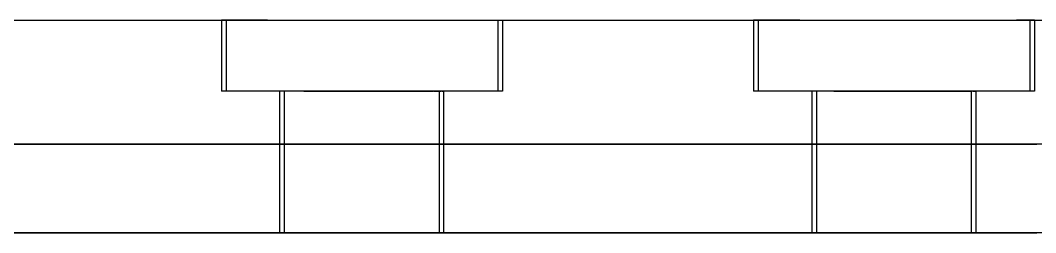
# Model space of a CAD drawing. Header units: millimetres. Extents: x -70 to 246, y -216 to 66.
# Drawn here: x -17.16 to 11.51, y -180 to -174 of the extents above; entities that cross this region are included whole.
import ezdxf

# ---------------------------------------------------------------- set-up
doc = ezdxf.new("R2010")
doc.units = ezdxf.units.MM
doc.layers.add('FRONT_XZ', color=7, linetype='Continuous')

msp = doc.modelspace()

# ---------------------------------------------------------------- linework, layer by layer
at = {"layer": 'FRONT_XZ'}
for p, q in [((-66, -174), (66, -174)), ((-19.394, -174), (-16.871, -174)), ((-17.991, -174), (-16.877, -174)), ((-16.877, -174), (-15.737, -174)), ((-16.871, -174), (-14.321, -174)), ((-15.737, -174), (-14.571, -174)), ((-14.571, -174), (-13.382, -174)), ((-14.321, -174), (-11.748, -174)), ((-13.382, -174), (-12.173, -174)), ((-12.173, -174), (-10.943, -174)), ((-11.748, -174), (-9.157, -174)), ((-11.473, -174), (-11.476, -174)), ((-11.476, -174), (-11.476, -176)), ((-11.464, -174), (-11.473, -174)), ((-11.448, -174), (-11.464, -174)), ((-11.427, -174), (-11.448, -174)), ((-11.399, -174), (-11.427, -174)), ((-11.366, -174), (-11.399, -174)), ((-11.326, -174), (-11.366, -174)), ((-11.343, -174), (-11.346, -174)), ((-11.346, -174), (-11.346, -176)), ((-11.334, -174), (-11.343, -174)), ((-11.318, -174), (-11.334, -174)), ((-11.28, -174), (-11.326, -174)), ((-11.297, -174), (-11.318, -174)), ((-11.269, -174), (-11.297, -174)), ((-11.229, -174), (-11.28, -174)), ((-11.235, -174), (-11.269, -174)), ((-11.196, -174), (-11.235, -174)), ((-11.172, -174), (-11.229, -174)), ((-11.15, -174), (-11.196, -174)), ((-11.109, -174), (-11.172, -174)), ((-11.099, -174), (-11.15, -174)), ((-11.04, -174), (-11.109, -174)), ((-11.042, -174), (-11.099, -174)), ((-10.979, -174), (-11.042, -174)), ((-10.966, -174), (-11.04, -174)), ((-10.91, -174), (-10.979, -174)), ((-10.887, -174), (-10.966, -174)), ((-10.943, -174), (-9.697, -174)), ((-10.836, -174), (-10.91, -174)), ((-10.803, -174), (-10.887, -174)), ((-10.757, -174), (-10.836, -174)), ((-10.713, -174), (-10.803, -174)), ((-10.672, -174), (-10.757, -174)), ((-10.618, -174), (-10.713, -174)), ((-10.583, -174), (-10.672, -174)), ((-10.519, -174), (-10.618, -174)), ((-10.488, -174), (-10.583, -174)), ((-10.415, -174), (-10.519, -174)), ((-10.389, -174), (-10.488, -174)), ((-10.415, -174), (-10.306, -174)), ((-10.285, -174), (-10.389, -174)), ((-10.306, -174), (-10.193, -174)), ((-10.176, -174), (-10.285, -174)), ((-10.193, -174), (-10.076, -174)), ((-10.176, -174), (-10.063, -174)), ((-10.076, -174), (-9.955, -174)), ((-10.063, -174), (-9.946, -174)), ((-9.955, -174), (-9.831, -174)), ((-9.946, -174), (-9.825, -174)), ((-9.831, -174), (-9.702, -174)), ((-9.825, -174), (-9.7, -174)), ((-9.702, -174), (-9.571, -174)), ((-9.7, -174), (-9.572, -174)), ((-9.697, -174), (-8.435, -174)), ((-9.572, -174), (-9.44, -174)), ((-9.571, -174), (-9.436, -174)), ((-9.44, -174), (-9.306, -174)), ((-9.436, -174), (-9.298, -174)), ((-9.306, -174), (-9.168, -174)), ((-9.298, -174), (-9.158, -174)), ((-9.168, -174), (-9.027, -174)), ((-9.158, -174), (-9.015, -174)), ((-9.157, -174), (-6.551, -174)), ((-9.027, -174), (-8.884, -174)), ((-9.015, -174), (-8.869, -174)), ((-8.884, -174), (-8.739, -174)), ((-8.869, -174), (-8.722, -174)), ((-8.739, -174), (-8.592, -174)), ((-8.722, -174), (-8.573, -174)), ((-8.592, -174), (-8.443, -174)), ((-8.573, -174), (-8.422, -174)), ((-8.443, -174), (-8.292, -174)), ((-8.435, -174), (-7.16, -174)), ((-8.422, -174), (-8.27, -174)), ((-8.292, -174), (-8.14, -174)), ((-8.27, -174), (-8.117, -174)), ((-8.14, -174), (-7.987, -174)), ((-8.117, -174), (-7.963, -174)), ((-7.987, -174), (-7.833, -174)), ((-7.963, -174), (-7.809, -174)), ((-7.833, -174), (-7.678, -174)), ((-7.809, -174), (-7.654, -174)), ((-7.678, -174), (-7.523, -174)), ((-7.654, -174), (-7.498, -174)), ((-7.523, -174), (-7.368, -174)), ((-7.498, -174), (-7.344, -174)), ((-7.368, -174), (-7.213, -174)), ((-7.344, -174), (-7.189, -174)), ((-7.213, -174), (-7.059, -174)), ((-7.189, -174), (-7.035, -174)), ((-7.16, -174), (-5.874, -174)), ((-7.059, -174), (-6.905, -174)), ((-7.035, -174), (-6.882, -174)), ((-6.905, -174), (-6.752, -174)), ((-6.882, -174), (-6.73, -174)), ((-6.752, -174), (-6.6, -174)), ((-6.73, -174), (-6.579, -174)), ((-6.6, -174), (-6.449, -174)), ((-6.579, -174), (-6.43, -174)), ((-6.551, -174), (-3.935, -174)), ((-6.449, -174), (-6.3, -174)), ((-6.43, -174), (-6.283, -174)), ((-6.3, -174), (-6.153, -174)), ((-6.283, -174), (-6.137, -174)), ((-6.153, -174), (-6.007, -174)), ((-6.137, -174), (-5.994, -174)), ((-6.007, -174), (-5.864, -174)), ((-5.994, -174), (-5.854, -174)), ((-5.874, -174), (-4.578, -174)), ((-5.864, -174), (-5.724, -174)), ((-5.854, -174), (-5.716, -174)), ((-5.724, -174), (-5.586, -174)), ((-5.716, -174), (-5.581, -174)), ((-5.586, -174), (-5.451, -174)), ((-5.581, -174), (-5.45, -174)), ((-5.451, -174), (-5.32, -174)), ((-5.45, -174), (-5.321, -174)), ((-5.321, -174), (-5.197, -174)), ((-5.32, -174), (-5.191, -174)), ((-5.197, -174), (-5.076, -174)), ((-5.191, -174), (-5.067, -174)), ((-5.076, -174), (-4.959, -174)), ((-5.067, -174), (-4.946, -174)), ((-4.959, -174), (-4.846, -174)), ((-4.946, -174), (-4.829, -174)), ((-4.846, -174), (-4.737, -174)), ((-4.829, -174), (-4.716, -174)), ((-4.737, -174), (-4.633, -174)), ((-4.716, -174), (-4.607, -174)), ((-4.633, -174), (-4.534, -174)), ((-4.607, -174), (-4.503, -174)), ((-4.578, -174), (-3.275, -174)), ((-4.534, -174), (-4.439, -174)), ((-4.503, -174), (-4.404, -174)), ((-4.439, -174), (-4.35, -174)), ((-4.404, -174), (-4.309, -174)), ((-4.35, -174), (-4.265, -174)), ((-4.309, -174), (-4.219, -174)), ((-4.265, -174), (-4.186, -174)), ((-4.219, -174), (-4.135, -174)), ((-4.186, -174), (-4.112, -174)), ((-4.135, -174), (-4.056, -174)), ((-4.112, -174), (-4.043, -174)), ((-4.056, -174), (-3.982, -174)), ((-4.043, -174), (-3.98, -174)), ((-3.982, -174), (-3.913, -174)), ((-3.98, -174), (-3.923, -174)), ((-3.935, -174), (-1.312, -174)), ((-3.923, -174), (-3.872, -174)), ((-3.913, -174), (-3.85, -174)), ((-3.872, -174), (-3.826, -174)), ((-3.85, -174), (-3.793, -174)), ((-3.826, -174), (-3.787, -174)), ((-3.793, -174), (-3.742, -174)), ((-3.787, -174), (-3.753, -174)), ((-3.753, -174), (-3.725, -174)), ((-3.742, -174), (-3.696, -174)), ((-3.725, -174), (-3.704, -174)), ((-3.704, -174), (-3.688, -174)), ((-3.696, -174), (-3.656, -174)), ((-3.688, -174), (-3.679, -174)), ((-3.679, -174), (-3.676, -174)), ((-3.676, -174), (-3.676, -176)), ((-3.656, -174), (-3.623, -174)), ((-3.623, -174), (-3.595, -174)), ((-3.595, -174), (-3.574, -174)), ((-3.574, -174), (-3.558, -174)), ((-3.558, -174), (-3.549, -174)), ((-3.549, -174), (-3.546, -174)), ((-3.546, -174), (-3.546, -176)), ((-3.275, -174), (-1.967, -174)), ((-1.967, -174), (-0.656, -174)), ((-1.312, -174), (1.312, -174)), ((-0.656, -174), (0.656, -174)), ((0.656, -174), (1.967, -174)), ((1.312, -174), (3.935, -174)), ((1.967, -174), (3.275, -174)), ((3.275, -174), (4.578, -174)), ((3.549, -174), (3.546, -174)), ((3.546, -174), (3.546, -176)), ((3.558, -174), (3.549, -174)), ((3.574, -174), (3.558, -174)), ((3.595, -174), (3.574, -174)), ((3.623, -174), (3.595, -174)), ((3.656, -174), (3.623, -174)), ((3.696, -174), (3.656, -174)), ((3.679, -174), (3.676, -174)), ((3.676, -174), (3.676, -176)), ((3.688, -174), (3.679, -174)), ((3.704, -174), (3.688, -174)), ((3.742, -174), (3.696, -174)), ((3.725, -174), (3.704, -174)), ((3.753, -174), (3.725, -174)), ((3.793, -174), (3.742, -174)), ((3.787, -174), (3.753, -174)), ((3.826, -174), (3.787, -174)), ((3.85, -174), (3.793, -174)), ((3.872, -174), (3.826, -174)), ((3.913, -174), (3.85, -174)), ((3.923, -174), (3.872, -174)), ((3.982, -174), (3.913, -174)), ((3.98, -174), (3.923, -174)), ((3.935, -174), (6.551, -174)), ((4.043, -174), (3.98, -174)), ((4.056, -174), (3.982, -174)), ((4.112, -174), (4.043, -174)), ((4.135, -174), (4.056, -174)), ((4.186, -174), (4.112, -174)), ((4.219, -174), (4.135, -174)), ((4.265, -174), (4.186, -174)), ((4.309, -174), (4.219, -174)), ((4.35, -174), (4.265, -174)), ((4.404, -174), (4.309, -174)), ((4.439, -174), (4.35, -174)), ((4.503, -174), (4.404, -174)), ((4.534, -174), (4.439, -174)), ((4.607, -174), (4.503, -174)), ((4.633, -174), (4.534, -174)), ((4.578, -174), (5.874, -174)), ((4.607, -174), (4.716, -174)), ((4.737, -174), (4.633, -174)), ((4.716, -174), (4.829, -174)), ((4.846, -174), (4.737, -174)), ((4.829, -174), (4.946, -174)), ((4.846, -174), (4.959, -174)), ((4.946, -174), (5.067, -174)), ((4.959, -174), (5.076, -174)), ((5.067, -174), (5.191, -174)), ((5.076, -174), (5.197, -174)), ((5.191, -174), (5.32, -174)), ((5.197, -174), (5.321, -174)), ((5.32, -174), (5.451, -174)), ((5.321, -174), (5.45, -174)), ((5.45, -174), (5.581, -174)), ((5.451, -174), (5.586, -174)), ((5.581, -174), (5.716, -174)), ((5.586, -174), (5.724, -174)), ((5.716, -174), (5.854, -174)), ((5.724, -174), (5.864, -174)), ((5.854, -174), (5.994, -174)), ((5.864, -174), (6.007, -174)), ((5.874, -174), (7.16, -174)), ((5.994, -174), (6.137, -174)), ((6.007, -174), (6.153, -174)), ((6.137, -174), (6.283, -174)), ((6.153, -174), (6.3, -174)), ((6.283, -174), (6.43, -174)), ((6.3, -174), (6.449, -174)), ((6.43, -174), (6.579, -174)), ((6.449, -174), (6.6, -174)), ((6.551, -174), (9.157, -174)), ((6.579, -174), (6.73, -174)), ((6.6, -174), (6.752, -174)), ((6.73, -174), (6.882, -174)), ((6.752, -174), (6.905, -174)), ((6.882, -174), (7.035, -174)), ((6.905, -174), (7.059, -174)), ((7.035, -174), (7.189, -174)), ((7.059, -174), (7.213, -174)), ((7.16, -174), (8.435, -174)), ((7.189, -174), (7.344, -174)), ((7.213, -174), (7.368, -174)), ((7.344, -174), (7.498, -174)), ((7.368, -174), (7.523, -174)), ((7.498, -174), (7.654, -174)), ((7.523, -174), (7.678, -174)), ((7.654, -174), (7.809, -174)), ((7.678, -174), (7.833, -174)), ((7.809, -174), (7.963, -174)), ((7.833, -174), (7.987, -174)), ((7.963, -174), (8.117, -174)), ((7.987, -174), (8.14, -174)), ((8.117, -174), (8.27, -174)), ((8.14, -174), (8.292, -174)), ((8.27, -174), (8.422, -174)), ((8.292, -174), (8.443, -174)), ((8.422, -174), (8.573, -174)), ((8.435, -174), (9.697, -174)), ((8.443, -174), (8.592, -174)), ((8.573, -174), (8.722, -174)), ((8.592, -174), (8.739, -174)), ((8.722, -174), (8.869, -174)), ((8.739, -174), (8.884, -174)), ((8.869, -174), (9.015, -174)), ((8.884, -174), (9.027, -174)), ((9.015, -174), (9.158, -174)), ((9.027, -174), (9.168, -174)), ((9.157, -174), (11.748, -174)), ((9.158, -174), (9.298, -174)), ((9.168, -174), (9.306, -174)), ((9.298, -174), (9.436, -174)), ((9.306, -174), (9.44, -174)), ((9.436, -174), (9.571, -174)), ((9.44, -174), (9.572, -174)), ((9.571, -174), (9.702, -174)), ((9.572, -174), (9.7, -174)), ((9.697, -174), (10.943, -174)), ((9.7, -174), (9.825, -174)), ((9.702, -174), (9.831, -174)), ((9.825, -174), (9.946, -174)), ((9.831, -174), (9.955, -174)), ((9.946, -174), (10.063, -174)), ((9.955, -174), (10.076, -174)), ((10.063, -174), (10.176, -174)), ((10.076, -174), (10.193, -174)), ((10.176, -174), (10.285, -174)), ((10.193, -174), (10.306, -174)), ((10.285, -174), (10.389, -174)), ((10.306, -174), (10.415, -174)), ((10.389, -174), (10.488, -174)), ((10.415, -174), (10.519, -174)), ((10.488, -174), (10.583, -174)), ((10.519, -174), (10.618, -174)), ((10.583, -174), (10.672, -174)), ((10.618, -174), (10.713, -174)), ((10.672, -174), (10.757, -174)), ((10.713, -174), (10.803, -174)), ((10.757, -174), (10.836, -174)), ((10.803, -174), (10.887, -174)), ((10.836, -174), (10.91, -174)), ((10.887, -174), (10.966, -174)), ((10.91, -174), (10.979, -174)), ((10.943, -174), (12.173, -174)), ((11.04, -174), (10.966, -174)), ((10.979, -174), (11.042, -174)), ((11.109, -174), (11.04, -174)), ((11.042, -174), (11.099, -174)), ((11.099, -174), (11.15, -174)), ((11.172, -174), (11.109, -174)), ((11.15, -174), (11.196, -174)), ((11.229, -174), (11.172, -174)), ((11.196, -174), (11.235, -174)), ((11.28, -174), (11.229, -174)), ((11.235, -174), (11.269, -174)), ((11.269, -174), (11.297, -174)), ((11.326, -174), (11.28, -174)), ((11.297, -174), (11.318, -174)), ((11.318, -174), (11.334, -174)), ((11.366, -174), (11.326, -174)), ((11.334, -174), (11.343, -174)), ((11.343, -174), (11.346, -174)), ((11.346, -174), (11.346, -176)), ((11.399, -174), (11.366, -174)), ((11.427, -174), (11.399, -174)), ((11.448, -174), (11.427, -174)), ((11.464, -174), (11.448, -174)), ((11.473, -174), (11.464, -174)), ((11.476, -174), (11.473, -174)), ((11.476, -174), (11.476, -176)), ((-11.473, -176), (-11.476, -176)), ((-11.464, -176), (-11.473, -176)), ((-11.448, -176), (-11.464, -176)), ((-11.427, -176), (-11.448, -176)), ((-11.399, -176), (-11.427, -176)), ((-11.366, -176), (-11.399, -176)), ((-11.326, -176), (-11.366, -176)), ((-11.343, -176), (-11.346, -176)), ((-11.334, -176), (-11.343, -176)), ((-11.318, -176), (-11.334, -176)), ((-11.28, -176), (-11.326, -176)), ((-11.297, -176), (-11.318, -176)), ((-11.269, -176), (-11.297, -176)), ((-11.229, -176), (-11.28, -176)), ((-11.235, -176), (-11.269, -176)), ((-11.196, -176), (-11.235, -176)), ((-11.172, -176), (-11.229, -176)), ((-11.15, -176), (-11.196, -176)), ((-11.109, -176), (-11.172, -176)), ((-11.099, -176), (-11.15, -176)), ((-11.04, -176), (-11.109, -176)), ((-11.042, -176), (-11.099, -176)), ((-10.979, -176), (-11.042, -176)), ((-10.966, -176), (-11.04, -176)), ((-10.91, -176), (-10.979, -176)), ((-10.887, -176), (-10.966, -176)), ((-10.836, -176), (-10.91, -176)), ((-10.803, -176), (-10.887, -176)), ((-10.757, -176), (-10.836, -176)), ((-10.713, -176), (-10.803, -176)), ((-10.672, -176), (-10.757, -176)), ((-10.618, -176), (-10.713, -176)), ((-10.583, -176), (-10.672, -176)), ((-10.519, -176), (-10.618, -176)), ((-10.488, -176), (-10.583, -176)), ((-10.415, -176), (-10.519, -176)), ((-10.389, -176), (-10.488, -176)), ((-10.306, -176), (-10.415, -176)), ((-10.285, -176), (-10.389, -176)), ((-10.193, -176), (-10.306, -176)), ((-10.176, -176), (-10.285, -176)), ((-10.076, -176), (-10.193, -176)), ((-10.063, -176), (-10.176, -176)), ((-9.955, -176), (-10.076, -176)), ((-9.946, -176), (-10.063, -176)), ((-9.831, -176), (-9.955, -176)), ((-9.825, -176), (-9.946, -176)), ((-9.702, -176), (-9.831, -176)), ((-9.826, -180), (-9.826, -176)), ((-9.824, -176), (-9.826, -176)), ((-9.7, -176), (-9.825, -176)), ((-9.819, -176), (-9.824, -176)), ((-9.81, -176), (-9.819, -176)), ((-9.798, -176), (-9.81, -176)), ((-9.782, -176), (-9.798, -176)), ((-9.762, -176), (-9.782, -176)), ((-9.739, -176), (-9.762, -176)), ((-9.713, -176), (-9.739, -176)), ((-9.683, -176), (-9.713, -176)), ((-9.571, -176), (-9.702, -176)), ((-9.572, -176), (-9.7, -176)), ((-9.696, -180), (-9.696, -176)), ((-9.694, -176), (-9.696, -176)), ((-9.689, -176), (-9.694, -176)), ((-9.68, -176), (-9.689, -176)), ((-9.65, -176), (-9.683, -176)), ((-9.667, -176), (-9.68, -176)), ((-9.652, -176), (-9.667, -176)), ((-9.632, -176), (-9.652, -176)), ((-9.614, -176), (-9.65, -176)), ((-9.609, -176), (-9.632, -176)), ((-9.575, -176), (-9.614, -176)), ((-9.583, -176), (-9.609, -176)), ((-9.553, -176), (-9.583, -176)), ((-9.532, -176), (-9.575, -176)), ((-9.44, -176), (-9.572, -176)), ((-9.436, -176), (-9.571, -176)), ((-9.52, -176), (-9.553, -176)), ((-9.486, -176), (-9.532, -176)), ((-9.484, -176), (-9.52, -176)), ((-9.437, -176), (-9.486, -176)), ((-9.445, -176), (-9.484, -176)), ((-9.402, -176), (-9.445, -176)), ((-9.306, -176), (-9.44, -176)), ((-9.386, -176), (-9.437, -176)), ((-9.298, -176), (-9.436, -176)), ((-9.356, -176), (-9.402, -176)), ((-9.331, -176), (-9.386, -176)), ((-9.307, -176), (-9.356, -176)), ((-9.274, -176), (-9.331, -176)), ((-9.256, -176), (-9.307, -176)), ((-9.168, -176), (-9.306, -176)), ((-9.158, -176), (-9.298, -176)), ((-9.214, -176), (-9.274, -176)), ((-9.201, -176), (-9.256, -176)), ((-9.151, -176), (-9.214, -176)), ((-9.144, -176), (-9.201, -176)), ((-9.027, -176), (-9.168, -176)), ((-9.015, -176), (-9.158, -176)), ((-9.151, -176), (-9.086, -176)), ((-9.084, -176), (-9.144, -176)), ((-9.086, -176), (-9.018, -176)), ((-9.084, -176), (-9.021, -176)), ((-8.884, -176), (-9.027, -176)), ((-9.021, -176), (-8.956, -176)), ((-9.018, -176), (-8.949, -176)), ((-8.869, -176), (-9.015, -176)), ((-8.956, -176), (-8.888, -176)), ((-8.949, -176), (-8.877, -176)), ((-8.888, -176), (-8.819, -176)), ((-8.739, -176), (-8.884, -176)), ((-8.877, -176), (-8.803, -176)), ((-8.722, -176), (-8.869, -176)), ((-8.819, -176), (-8.747, -176)), ((-8.803, -176), (-8.727, -176)), ((-8.747, -176), (-8.673, -176)), ((-8.592, -176), (-8.739, -176)), ((-8.727, -176), (-8.649, -176)), ((-8.573, -176), (-8.722, -176)), ((-8.673, -176), (-8.597, -176)), ((-8.649, -176), (-8.57, -176)), ((-8.597, -176), (-8.519, -176)), ((-8.443, -176), (-8.592, -176)), ((-8.422, -176), (-8.573, -176)), ((-8.57, -176), (-8.488, -176)), ((-8.519, -176), (-8.439, -176)), ((-8.488, -176), (-8.406, -176)), ((-8.292, -176), (-8.443, -176)), ((-8.439, -176), (-8.358, -176)), ((-8.27, -176), (-8.422, -176)), ((-8.406, -176), (-8.322, -176)), ((-8.358, -176), (-8.276, -176)), ((-8.322, -176), (-8.237, -176)), ((-8.14, -176), (-8.292, -176)), ((-8.276, -176), (-8.192, -176)), ((-8.117, -176), (-8.27, -176)), ((-8.237, -176), (-8.151, -176)), ((-8.192, -176), (-8.107, -176)), ((-8.151, -176), (-8.064, -176)), ((-7.987, -176), (-8.14, -176)), ((-7.963, -176), (-8.117, -176)), ((-8.107, -176), (-8.021, -176)), ((-8.064, -176), (-7.977, -176)), ((-8.021, -176), (-7.934, -176)), ((-7.833, -176), (-7.987, -176)), ((-7.977, -176), (-7.888, -176)), ((-7.809, -176), (-7.963, -176)), ((-7.934, -176), (-7.846, -176)), ((-7.888, -176), (-7.799, -176)), ((-7.846, -176), (-7.758, -176)), ((-7.678, -176), (-7.833, -176)), ((-7.654, -176), (-7.809, -176)), ((-7.799, -176), (-7.71, -176)), ((-7.758, -176), (-7.669, -176)), ((-7.71, -176), (-7.621, -176)), ((-7.523, -176), (-7.678, -176)), ((-7.669, -176), (-7.58, -176)), ((-7.498, -176), (-7.654, -176)), ((-7.621, -176), (-7.531, -176)), ((-7.58, -176), (-7.491, -176)), ((-7.531, -176), (-7.442, -176)), ((-7.368, -176), (-7.523, -176)), ((-7.344, -176), (-7.498, -176)), ((-7.491, -176), (-7.401, -176)), ((-7.442, -176), (-7.353, -176)), ((-7.401, -176), (-7.312, -176)), ((-7.213, -176), (-7.368, -176)), ((-7.353, -176), (-7.264, -176)), ((-7.189, -176), (-7.344, -176)), ((-7.312, -176), (-7.223, -176)), ((-7.264, -176), (-7.176, -176)), ((-7.223, -176), (-7.134, -176)), ((-7.059, -176), (-7.213, -176)), ((-7.035, -176), (-7.189, -176)), ((-7.176, -176), (-7.088, -176)), ((-7.134, -176), (-7.045, -176)), ((-7.088, -176), (-7.001, -176)), ((-6.905, -176), (-7.059, -176)), ((-7.045, -176), (-6.958, -176)), ((-6.882, -176), (-7.035, -176)), ((-7.001, -176), (-6.915, -176)), ((-6.958, -176), (-6.871, -176)), ((-6.915, -176), (-6.83, -176)), ((-6.752, -176), (-6.905, -176)), ((-6.73, -176), (-6.882, -176)), ((-6.871, -176), (-6.785, -176)), ((-6.83, -176), (-6.746, -176)), ((-6.785, -176), (-6.7, -176)), ((-6.6, -176), (-6.752, -176)), ((-6.746, -176), (-6.664, -176)), ((-6.579, -176), (-6.73, -176)), ((-6.7, -176), (-6.616, -176)), ((-6.664, -176), (-6.583, -176)), ((-6.616, -176), (-6.533, -176)), ((-6.449, -176), (-6.6, -176)), ((-6.583, -176), (-6.503, -176)), ((-6.43, -176), (-6.579, -176)), ((-6.533, -176), (-6.452, -176)), ((-6.503, -176), (-6.425, -176)), ((-6.452, -176), (-6.373, -176)), ((-6.3, -176), (-6.449, -176)), ((-6.283, -176), (-6.43, -176)), ((-6.425, -176), (-6.349, -176)), ((-6.373, -176), (-6.295, -176)), ((-6.349, -176), (-6.275, -176)), ((-6.153, -176), (-6.3, -176)), ((-6.295, -176), (-6.219, -176)), ((-6.137, -176), (-6.283, -176)), ((-6.275, -176), (-6.203, -176)), ((-6.219, -176), (-6.145, -176)), ((-6.203, -176), (-6.134, -176)), ((-6.007, -176), (-6.153, -176)), ((-6.145, -176), (-6.073, -176)), ((-5.994, -176), (-6.137, -176)), ((-6.134, -176), (-6.066, -176)), ((-6.073, -176), (-6.003, -176)), ((-6.066, -176), (-6.001, -176)), ((-5.864, -176), (-6.007, -176)), ((-6.003, -176), (-5.936, -176)), ((-6.001, -176), (-5.938, -176)), ((-5.854, -176), (-5.994, -176)), ((-5.938, -176), (-5.878, -176)), ((-5.936, -176), (-5.871, -176)), ((-5.878, -176), (-5.821, -176)), ((-5.871, -176), (-5.808, -176)), ((-5.724, -176), (-5.864, -176)), ((-5.716, -176), (-5.854, -176)), ((-5.766, -176), (-5.821, -176)), ((-5.808, -176), (-5.748, -176)), ((-5.766, -176), (-5.715, -176)), ((-5.691, -176), (-5.748, -176)), ((-5.586, -176), (-5.724, -176)), ((-5.581, -176), (-5.716, -176)), ((-5.715, -176), (-5.666, -176)), ((-5.691, -176), (-5.636, -176)), ((-5.666, -176), (-5.62, -176)), ((-5.636, -176), (-5.584, -176)), ((-5.577, -176), (-5.62, -176)), ((-5.451, -176), (-5.586, -176)), ((-5.584, -176), (-5.536, -176)), ((-5.45, -176), (-5.581, -176)), ((-5.577, -176), (-5.538, -176)), ((-5.538, -176), (-5.502, -176)), ((-5.536, -176), (-5.49, -176)), ((-5.469, -176), (-5.502, -176)), ((-5.447, -176), (-5.49, -176)), ((-5.469, -176), (-5.439, -176)), ((-5.32, -176), (-5.451, -176)), ((-5.321, -176), (-5.45, -176)), ((-5.447, -176), (-5.408, -176)), ((-5.439, -176), (-5.413, -176)), ((-5.39, -176), (-5.413, -176)), ((-5.408, -176), (-5.371, -176)), ((-5.39, -176), (-5.37, -176)), ((-5.338, -176), (-5.371, -176)), ((-5.37, -176), (-5.354, -176)), ((-5.354, -176), (-5.342, -176)), ((-5.342, -176), (-5.333, -176)), ((-5.338, -176), (-5.309, -176)), ((-5.328, -176), (-5.333, -176)), ((-5.328, -176), (-5.326, -176)), ((-5.326, -180), (-5.326, -176)), ((-5.197, -176), (-5.321, -176)), ((-5.191, -176), (-5.32, -176)), ((-5.309, -176), (-5.283, -176)), ((-5.26, -176), (-5.283, -176)), ((-5.26, -176), (-5.24, -176)), ((-5.224, -176), (-5.24, -176)), ((-5.224, -176), (-5.212, -176)), ((-5.212, -176), (-5.203, -176)), ((-5.198, -176), (-5.203, -176)), ((-5.198, -176), (-5.196, -176)), ((-5.076, -176), (-5.197, -176)), ((-5.196, -180), (-5.196, -176)), ((-5.067, -176), (-5.191, -176)), ((-4.959, -176), (-5.076, -176)), ((-4.946, -176), (-5.067, -176)), ((-4.846, -176), (-4.959, -176)), ((-4.829, -176), (-4.946, -176)), ((-4.737, -176), (-4.846, -176)), ((-4.716, -176), (-4.829, -176)), ((-4.633, -176), (-4.737, -176)), ((-4.607, -176), (-4.716, -176)), ((-4.534, -176), (-4.633, -176)), ((-4.503, -176), (-4.607, -176)), ((-4.439, -176), (-4.534, -176)), ((-4.404, -176), (-4.503, -176)), ((-4.35, -176), (-4.439, -176)), ((-4.309, -176), (-4.404, -176)), ((-4.265, -176), (-4.35, -176)), ((-4.219, -176), (-4.309, -176)), ((-4.186, -176), (-4.265, -176)), ((-4.135, -176), (-4.219, -176)), ((-4.112, -176), (-4.186, -176)), ((-4.056, -176), (-4.135, -176)), ((-4.043, -176), (-4.112, -176)), ((-3.982, -176), (-4.056, -176)), ((-3.98, -176), (-4.043, -176)), ((-3.913, -176), (-3.982, -176)), ((-3.923, -176), (-3.98, -176)), ((-3.872, -176), (-3.923, -176)), ((-3.85, -176), (-3.913, -176)), ((-3.826, -176), (-3.872, -176)), ((-3.793, -176), (-3.85, -176)), ((-3.787, -176), (-3.826, -176)), ((-3.742, -176), (-3.793, -176)), ((-3.753, -176), (-3.787, -176)), ((-3.725, -176), (-3.753, -176)), ((-3.696, -176), (-3.742, -176)), ((-3.704, -176), (-3.725, -176)), ((-3.688, -176), (-3.704, -176)), ((-3.656, -176), (-3.696, -176)), ((-3.679, -176), (-3.688, -176)), ((-3.676, -176), (-3.679, -176)), ((-3.623, -176), (-3.656, -176)), ((-3.595, -176), (-3.623, -176)), ((-3.574, -176), (-3.595, -176)), ((-3.558, -176), (-3.574, -176)), ((-3.549, -176), (-3.558, -176)), ((-3.546, -176), (-3.549, -176)), ((3.549, -176), (3.546, -176)), ((3.558, -176), (3.549, -176)), ((3.574, -176), (3.558, -176)), ((3.595, -176), (3.574, -176)), ((3.623, -176), (3.595, -176)), ((3.656, -176), (3.623, -176)), ((3.696, -176), (3.656, -176)), ((3.679, -176), (3.676, -176)), ((3.688, -176), (3.679, -176)), ((3.704, -176), (3.688, -176)), ((3.742, -176), (3.696, -176)), ((3.725, -176), (3.704, -176)), ((3.753, -176), (3.725, -176)), ((3.793, -176), (3.742, -176)), ((3.787, -176), (3.753, -176)), ((3.826, -176), (3.787, -176)), ((3.85, -176), (3.793, -176)), ((3.872, -176), (3.826, -176)), ((3.913, -176), (3.85, -176)), ((3.923, -176), (3.872, -176)), ((3.982, -176), (3.913, -176)), ((3.98, -176), (3.923, -176)), ((4.043, -176), (3.98, -176)), ((4.056, -176), (3.982, -176)), ((4.112, -176), (4.043, -176)), ((4.135, -176), (4.056, -176)), ((4.186, -176), (4.112, -176)), ((4.219, -176), (4.135, -176)), ((4.265, -176), (4.186, -176)), ((4.309, -176), (4.219, -176)), ((4.35, -176), (4.265, -176)), ((4.404, -176), (4.309, -176)), ((4.439, -176), (4.35, -176)), ((4.503, -176), (4.404, -176)), ((4.534, -176), (4.439, -176)), ((4.607, -176), (4.503, -176)), ((4.633, -176), (4.534, -176)), ((4.716, -176), (4.607, -176)), ((4.737, -176), (4.633, -176)), ((4.829, -176), (4.716, -176)), ((4.846, -176), (4.737, -176)), ((4.946, -176), (4.829, -176)), ((4.959, -176), (4.846, -176)), ((5.067, -176), (4.946, -176)), ((5.076, -176), (4.959, -176)), ((5.191, -176), (5.067, -176)), ((5.197, -176), (5.076, -176)), ((5.32, -176), (5.191, -176)), ((5.196, -180), (5.196, -176)), ((5.198, -176), (5.196, -176)), ((5.321, -176), (5.197, -176)), ((5.203, -176), (5.198, -176)), ((5.212, -176), (5.203, -176)), ((5.224, -176), (5.212, -176)), ((5.24, -176), (5.224, -176)), ((5.26, -176), (5.24, -176)), ((5.283, -176), (5.26, -176)), ((5.309, -176), (5.283, -176)), ((5.338, -176), (5.309, -176)), ((5.451, -176), (5.32, -176)), ((5.45, -176), (5.321, -176)), ((5.326, -180), (5.326, -176)), ((5.328, -176), (5.326, -176)), ((5.333, -176), (5.328, -176)), ((5.342, -176), (5.333, -176)), ((5.371, -176), (5.338, -176)), ((5.354, -176), (5.342, -176)), ((5.37, -176), (5.354, -176)), ((5.39, -176), (5.37, -176)), ((5.408, -176), (5.371, -176)), ((5.413, -176), (5.39, -176)), ((5.447, -176), (5.408, -176)), ((5.439, -176), (5.413, -176)), ((5.469, -176), (5.439, -176)), ((5.49, -176), (5.447, -176)), ((5.581, -176), (5.45, -176)), ((5.586, -176), (5.451, -176)), ((5.502, -176), (5.469, -176)), ((5.536, -176), (5.49, -176)), ((5.538, -176), (5.502, -176)), ((5.584, -176), (5.536, -176)), ((5.577, -176), (5.538, -176)), ((5.62, -176), (5.577, -176)), ((5.716, -176), (5.581, -176)), ((5.636, -176), (5.584, -176)), ((5.724, -176), (5.586, -176)), ((5.666, -176), (5.62, -176)), ((5.691, -176), (5.636, -176)), ((5.715, -176), (5.666, -176)), ((5.748, -176), (5.691, -176)), ((5.766, -176), (5.715, -176)), ((5.854, -176), (5.716, -176)), ((5.864, -176), (5.724, -176)), ((5.808, -176), (5.748, -176)), ((5.821, -176), (5.766, -176)), ((5.808, -176), (5.871, -176)), ((5.878, -176), (5.821, -176)), ((5.994, -176), (5.854, -176)), ((6.007, -176), (5.864, -176)), ((5.871, -176), (5.936, -176)), ((5.938, -176), (5.878, -176)), ((5.936, -176), (6.003, -176)), ((6.001, -176), (5.938, -176)), ((6.137, -176), (5.994, -176)), ((6.001, -176), (6.066, -176)), ((6.003, -176), (6.073, -176)), ((6.153, -176), (6.007, -176)), ((6.066, -176), (6.134, -176)), ((6.073, -176), (6.145, -176)), ((6.134, -176), (6.203, -176)), ((6.283, -176), (6.137, -176)), ((6.145, -176), (6.219, -176)), ((6.3, -176), (6.153, -176)), ((6.203, -176), (6.275, -176)), ((6.219, -176), (6.295, -176)), ((6.275, -176), (6.349, -176)), ((6.43, -176), (6.283, -176)), ((6.295, -176), (6.373, -176)), ((6.449, -176), (6.3, -176)), ((6.349, -176), (6.425, -176)), ((6.373, -176), (6.452, -176)), ((6.425, -176), (6.503, -176)), ((6.579, -176), (6.43, -176)), ((6.6, -176), (6.449, -176)), ((6.452, -176), (6.533, -176)), ((6.503, -176), (6.583, -176)), ((6.533, -176), (6.616, -176)), ((6.73, -176), (6.579, -176)), ((6.583, -176), (6.664, -176)), ((6.752, -176), (6.6, -176)), ((6.616, -176), (6.7, -176)), ((6.664, -176), (6.746, -176)), ((6.7, -176), (6.785, -176)), ((6.882, -176), (6.73, -176)), ((6.746, -176), (6.83, -176)), ((6.905, -176), (6.752, -176)), ((6.785, -176), (6.871, -176)), ((6.83, -176), (6.915, -176)), ((6.871, -176), (6.958, -176)), ((7.035, -176), (6.882, -176)), ((7.059, -176), (6.905, -176)), ((6.915, -176), (7.001, -176)), ((6.958, -176), (7.045, -176)), ((7.001, -176), (7.088, -176)), ((7.189, -176), (7.035, -176)), ((7.045, -176), (7.134, -176)), ((7.213, -176), (7.059, -176)), ((7.088, -176), (7.176, -176)), ((7.134, -176), (7.223, -176)), ((7.176, -176), (7.264, -176)), ((7.344, -176), (7.189, -176)), ((7.368, -176), (7.213, -176)), ((7.223, -176), (7.312, -176)), ((7.264, -176), (7.353, -176)), ((7.312, -176), (7.401, -176)), ((7.498, -176), (7.344, -176)), ((7.353, -176), (7.442, -176)), ((7.523, -176), (7.368, -176)), ((7.401, -176), (7.491, -176)), ((7.442, -176), (7.531, -176)), ((7.491, -176), (7.58, -176)), ((7.654, -176), (7.498, -176)), ((7.678, -176), (7.523, -176)), ((7.531, -176), (7.621, -176)), ((7.58, -176), (7.669, -176)), ((7.621, -176), (7.71, -176)), ((7.809, -176), (7.654, -176)), ((7.669, -176), (7.758, -176)), ((7.833, -176), (7.678, -176)), ((7.71, -176), (7.799, -176)), ((7.758, -176), (7.846, -176)), ((7.799, -176), (7.888, -176)), ((7.963, -176), (7.809, -176)), ((7.987, -176), (7.833, -176)), ((7.846, -176), (7.934, -176)), ((7.888, -176), (7.977, -176)), ((7.934, -176), (8.021, -176)), ((8.117, -176), (7.963, -176)), ((7.977, -176), (8.064, -176)), ((8.14, -176), (7.987, -176)), ((8.021, -176), (8.107, -176)), ((8.064, -176), (8.151, -176)), ((8.107, -176), (8.192, -176)), ((8.27, -176), (8.117, -176)), ((8.292, -176), (8.14, -176)), ((8.151, -176), (8.237, -176)), ((8.192, -176), (8.276, -176)), ((8.237, -176), (8.322, -176)), ((8.422, -176), (8.27, -176)), ((8.276, -176), (8.358, -176)), ((8.443, -176), (8.292, -176)), ((8.322, -176), (8.406, -176)), ((8.358, -176), (8.439, -176)), ((8.406, -176), (8.488, -176)), ((8.573, -176), (8.422, -176)), ((8.439, -176), (8.519, -176)), ((8.592, -176), (8.443, -176)), ((8.488, -176), (8.57, -176)), ((8.519, -176), (8.597, -176)), ((8.57, -176), (8.649, -176)), ((8.722, -176), (8.573, -176)), ((8.739, -176), (8.592, -176)), ((8.597, -176), (8.673, -176)), ((8.649, -176), (8.727, -176)), ((8.673, -176), (8.747, -176)), ((8.869, -176), (8.722, -176)), ((8.727, -176), (8.803, -176)), ((8.884, -176), (8.739, -176)), ((8.747, -176), (8.819, -176)), ((8.803, -176), (8.877, -176)), ((8.819, -176), (8.888, -176)), ((9.015, -176), (8.869, -176)), ((8.877, -176), (8.949, -176)), ((9.027, -176), (8.884, -176)), ((8.888, -176), (8.956, -176)), ((8.949, -176), (9.018, -176)), ((8.956, -176), (9.021, -176)), ((9.158, -176), (9.015, -176)), ((9.018, -176), (9.086, -176)), ((9.021, -176), (9.084, -176)), ((9.168, -176), (9.027, -176)), ((9.084, -176), (9.144, -176)), ((9.086, -176), (9.151, -176)), ((9.144, -176), (9.201, -176)), ((9.151, -176), (9.214, -176)), ((9.298, -176), (9.158, -176)), ((9.306, -176), (9.168, -176)), ((9.201, -176), (9.256, -176)), ((9.214, -176), (9.274, -176)), ((9.256, -176), (9.307, -176)), ((9.331, -176), (9.274, -176)), ((9.436, -176), (9.298, -176)), ((9.44, -176), (9.306, -176)), ((9.307, -176), (9.356, -176)), ((9.331, -176), (9.386, -176)), ((9.356, -176), (9.402, -176)), ((9.386, -176), (9.437, -176)), ((9.445, -176), (9.402, -176)), ((9.571, -176), (9.436, -176)), ((9.437, -176), (9.486, -176)), ((9.572, -176), (9.44, -176)), ((9.445, -176), (9.484, -176)), ((9.484, -176), (9.52, -176)), ((9.486, -176), (9.532, -176)), ((9.553, -176), (9.52, -176)), ((9.532, -176), (9.575, -176)), ((9.553, -176), (9.583, -176)), ((9.702, -176), (9.571, -176)), ((9.7, -176), (9.572, -176)), ((9.575, -176), (9.614, -176)), ((9.583, -176), (9.609, -176)), ((9.609, -176), (9.632, -176)), ((9.614, -176), (9.65, -176)), ((9.632, -176), (9.652, -176)), ((9.65, -176), (9.683, -176)), ((9.652, -176), (9.667, -176)), ((9.667, -176), (9.68, -176)), ((9.68, -176), (9.689, -176)), ((9.683, -176), (9.713, -176)), ((9.689, -176), (9.694, -176)), ((9.694, -176), (9.696, -176)), ((9.696, -180), (9.696, -176)), ((9.825, -176), (9.7, -176)), ((9.831, -176), (9.702, -176)), ((9.739, -176), (9.713, -176)), ((9.739, -176), (9.762, -176)), ((9.762, -176), (9.782, -176)), ((9.782, -176), (9.798, -176)), ((9.798, -176), (9.81, -176)), ((9.81, -176), (9.819, -176)), ((9.819, -176), (9.824, -176)), ((9.824, -176), (9.826, -176)), ((9.946, -176), (9.825, -176)), ((9.826, -180), (9.826, -176)), ((9.955, -176), (9.831, -176)), ((10.063, -176), (9.946, -176)), ((10.076, -176), (9.955, -176)), ((10.176, -176), (10.063, -176)), ((10.193, -176), (10.076, -176)), ((10.285, -176), (10.176, -176)), ((10.306, -176), (10.193, -176)), ((10.389, -176), (10.285, -176)), ((10.415, -176), (10.306, -176)), ((10.488, -176), (10.389, -176)), ((10.519, -176), (10.415, -176)), ((10.583, -176), (10.488, -176)), ((10.618, -176), (10.519, -176)), ((10.672, -176), (10.583, -176)), ((10.713, -176), (10.618, -176)), ((10.757, -176), (10.672, -176)), ((10.803, -176), (10.713, -176)), ((10.836, -176), (10.757, -176)), ((10.887, -176), (10.803, -176)), ((10.91, -176), (10.836, -176)), ((10.966, -176), (10.887, -176)), ((10.979, -176), (10.91, -176)), ((11.04, -176), (10.966, -176)), ((11.042, -176), (10.979, -176)), ((11.109, -176), (11.04, -176)), ((11.099, -176), (11.042, -176)), ((11.15, -176), (11.099, -176)), ((11.172, -176), (11.109, -176)), ((11.196, -176), (11.15, -176)), ((11.229, -176), (11.172, -176)), ((11.235, -176), (11.196, -176)), ((11.28, -176), (11.229, -176)), ((11.269, -176), (11.235, -176)), ((11.297, -176), (11.269, -176)), ((11.326, -176), (11.28, -176)), ((11.318, -176), (11.297, -176)), ((11.334, -176), (11.318, -176)), ((11.366, -176), (11.326, -176)), ((11.343, -176), (11.334, -176)), ((11.346, -176), (11.343, -176)), ((11.399, -176), (11.366, -176)), ((11.427, -176), (11.399, -176)), ((11.448, -176), (11.427, -176)), ((11.464, -176), (11.448, -176)), ((11.473, -176), (11.464, -176)), ((11.476, -176), (11.473, -176)), ((-16.877, -177.5), (-17.991, -177.5)), ((-17.798, -177.5), (-16.595, -177.5)), ((-15.737, -177.5), (-16.877, -177.5)), ((-16.595, -177.5), (-15.366, -177.5)), ((-14.571, -177.5), (-15.737, -177.5)), ((-15.366, -177.5), (-14.112, -177.5)), ((-13.382, -177.5), (-14.571, -177.5)), ((-14.112, -177.5), (-12.836, -177.5)), ((-12.173, -177.5), (-13.382, -177.5)), ((-12.836, -177.5), (-11.54, -177.5)), ((-10.943, -177.5), (-12.173, -177.5)), ((-11.54, -177.5), (-10.226, -177.5)), ((-9.697, -177.5), (-10.943, -177.5)), ((-10.226, -177.5), (-8.895, -177.5)), ((-8.435, -177.5), (-9.697, -177.5)), ((-8.895, -177.5), (-7.551, -177.5)), ((-7.16, -177.5), (-8.435, -177.5)), ((-7.551, -177.5), (-6.194, -177.5)), ((-5.874, -177.5), (-7.16, -177.5)), ((-6.194, -177.5), (-4.828, -177.5)), ((-4.578, -177.5), (-5.874, -177.5)), ((-4.828, -177.5), (-3.454, -177.5)), ((-3.275, -177.5), (-4.578, -177.5)), ((-3.454, -177.5), (-2.075, -177.5)), ((-1.967, -177.5), (-3.275, -177.5)), ((-2.075, -177.5), (-0.692, -177.5)), ((-0.656, -177.5), (-1.967, -177.5)), ((-0.692, -177.5), (0.692, -177.5)), ((0.656, -177.5), (-0.656, -177.5)), ((1.967, -177.5), (0.656, -177.5)), ((0.692, -177.5), (2.075, -177.5)), ((3.275, -177.5), (1.967, -177.5)), ((2.075, -177.5), (3.454, -177.5)), ((4.578, -177.5), (3.275, -177.5)), ((3.454, -177.5), (4.828, -177.5)), ((5.874, -177.5), (4.578, -177.5)), ((4.828, -177.5), (6.194, -177.5)), ((7.16, -177.5), (5.874, -177.5)), ((6.194, -177.5), (7.551, -177.5)), ((8.435, -177.5), (7.16, -177.5)), ((7.551, -177.5), (8.895, -177.5)), ((9.697, -177.5), (8.435, -177.5)), ((8.895, -177.5), (10.226, -177.5)), ((10.943, -177.5), (9.697, -177.5)), ((10.226, -177.5), (11.54, -177.5)), ((12.173, -177.5), (10.943, -177.5)), ((66, -180), (-66, -180)), ((-16.871, -180), (-19.394, -180)), ((-17.798, -180), (-16.595, -180)), ((-14.321, -180), (-16.871, -180)), ((-16.595, -180), (-15.366, -180)), ((-15.366, -180), (-14.112, -180)), ((-11.748, -180), (-14.321, -180)), ((-14.112, -180), (-12.836, -180)), ((-12.836, -180), (-11.54, -180)), ((-9.157, -180), (-11.748, -180)), ((-11.54, -180), (-10.226, -180)), ((-10.226, -180), (-8.895, -180)), ((-9.824, -180), (-9.826, -180)), ((-9.819, -180), (-9.824, -180)), ((-9.81, -180), (-9.819, -180)), ((-9.798, -180), (-9.81, -180)), ((-9.782, -180), (-9.798, -180)), ((-9.762, -180), (-9.782, -180)), ((-9.739, -180), (-9.762, -180)), ((-9.713, -180), (-9.739, -180)), ((-9.683, -180), (-9.713, -180)), ((-9.694, -180), (-9.696, -180)), ((-9.689, -180), (-9.694, -180)), ((-9.68, -180), (-9.689, -180)), ((-9.65, -180), (-9.683, -180)), ((-9.667, -180), (-9.68, -180)), ((-9.652, -180), (-9.667, -180)), ((-9.632, -180), (-9.652, -180)), ((-9.614, -180), (-9.65, -180)), ((-9.609, -180), (-9.632, -180)), ((-9.575, -180), (-9.614, -180)), ((-9.583, -180), (-9.609, -180)), ((-9.553, -180), (-9.583, -180)), ((-9.532, -180), (-9.575, -180)), ((-9.52, -180), (-9.553, -180)), ((-9.486, -180), (-9.532, -180)), ((-9.484, -180), (-9.52, -180)), ((-9.437, -180), (-9.486, -180)), ((-9.445, -180), (-9.484, -180)), ((-9.402, -180), (-9.445, -180)), ((-9.386, -180), (-9.437, -180)), ((-9.356, -180), (-9.402, -180)), ((-9.331, -180), (-9.386, -180)), ((-9.307, -180), (-9.356, -180)), ((-9.274, -180), (-9.331, -180)), ((-9.256, -180), (-9.307, -180)), ((-9.214, -180), (-9.274, -180)), ((-9.201, -180), (-9.256, -180)), ((-9.214, -180), (-9.151, -180)), ((-9.144, -180), (-9.201, -180)), ((-6.551, -180), (-9.157, -180)), ((-9.151, -180), (-9.086, -180)), ((-9.084, -180), (-9.144, -180)), ((-9.086, -180), (-9.018, -180)), ((-9.021, -180), (-9.084, -180)), ((-9.021, -180), (-8.956, -180)), ((-9.018, -180), (-8.949, -180)), ((-8.956, -180), (-8.888, -180)), ((-8.949, -180), (-8.877, -180)), ((-8.895, -180), (-7.551, -180)), ((-8.888, -180), (-8.819, -180)), ((-8.877, -180), (-8.803, -180)), ((-8.819, -180), (-8.747, -180)), ((-8.803, -180), (-8.727, -180)), ((-8.747, -180), (-8.673, -180)), ((-8.727, -180), (-8.649, -180)), ((-8.673, -180), (-8.597, -180)), ((-8.649, -180), (-8.57, -180)), ((-8.597, -180), (-8.519, -180)), ((-8.57, -180), (-8.488, -180)), ((-8.519, -180), (-8.439, -180)), ((-8.488, -180), (-8.406, -180)), ((-8.439, -180), (-8.358, -180)), ((-8.406, -180), (-8.322, -180)), ((-8.358, -180), (-8.276, -180)), ((-8.322, -180), (-8.237, -180)), ((-8.276, -180), (-8.192, -180)), ((-8.237, -180), (-8.151, -180)), ((-8.192, -180), (-8.107, -180)), ((-8.151, -180), (-8.064, -180)), ((-8.107, -180), (-8.021, -180)), ((-8.064, -180), (-7.977, -180)), ((-8.021, -180), (-7.934, -180)), ((-7.977, -180), (-7.888, -180)), ((-7.934, -180), (-7.846, -180)), ((-7.888, -180), (-7.799, -180)), ((-7.846, -180), (-7.758, -180)), ((-7.799, -180), (-7.71, -180)), ((-7.758, -180), (-7.669, -180)), ((-7.71, -180), (-7.621, -180)), ((-7.669, -180), (-7.58, -180)), ((-7.621, -180), (-7.531, -180)), ((-7.58, -180), (-7.491, -180)), ((-7.551, -180), (-6.194, -180)), ((-7.531, -180), (-7.442, -180)), ((-7.491, -180), (-7.401, -180)), ((-7.442, -180), (-7.353, -180)), ((-7.401, -180), (-7.312, -180)), ((-7.353, -180), (-7.264, -180)), ((-7.312, -180), (-7.223, -180)), ((-7.264, -180), (-7.176, -180)), ((-7.223, -180), (-7.134, -180)), ((-7.176, -180), (-7.088, -180)), ((-7.134, -180), (-7.045, -180)), ((-7.088, -180), (-7.001, -180)), ((-7.045, -180), (-6.958, -180)), ((-7.001, -180), (-6.915, -180)), ((-6.958, -180), (-6.871, -180)), ((-6.915, -180), (-6.83, -180)), ((-6.871, -180), (-6.785, -180)), ((-6.83, -180), (-6.746, -180)), ((-6.785, -180), (-6.7, -180)), ((-6.746, -180), (-6.664, -180)), ((-6.7, -180), (-6.616, -180)), ((-6.664, -180), (-6.583, -180)), ((-6.616, -180), (-6.533, -180)), ((-6.583, -180), (-6.503, -180)), ((-3.935, -180), (-6.551, -180)), ((-6.533, -180), (-6.452, -180)), ((-6.503, -180), (-6.425, -180)), ((-6.452, -180), (-6.373, -180)), ((-6.425, -180), (-6.349, -180)), ((-6.373, -180), (-6.295, -180)), ((-6.349, -180), (-6.275, -180)), ((-6.295, -180), (-6.219, -180)), ((-6.275, -180), (-6.203, -180)), ((-6.219, -180), (-6.145, -180)), ((-6.203, -180), (-6.134, -180)), ((-6.194, -180), (-4.828, -180)), ((-6.145, -180), (-6.073, -180)), ((-6.134, -180), (-6.066, -180)), ((-6.073, -180), (-6.003, -180)), ((-6.066, -180), (-6.001, -180)), ((-6.003, -180), (-5.936, -180)), ((-6.001, -180), (-5.938, -180)), ((-5.938, -180), (-5.878, -180)), ((-5.936, -180), (-5.871, -180)), ((-5.878, -180), (-5.821, -180)), ((-5.871, -180), (-5.808, -180)), ((-5.821, -180), (-5.766, -180)), ((-5.808, -180), (-5.748, -180)), ((-5.766, -180), (-5.715, -180)), ((-5.748, -180), (-5.691, -180)), ((-5.715, -180), (-5.666, -180)), ((-5.691, -180), (-5.636, -180)), ((-5.666, -180), (-5.62, -180)), ((-5.636, -180), (-5.584, -180)), ((-5.62, -180), (-5.577, -180)), ((-5.584, -180), (-5.536, -180)), ((-5.577, -180), (-5.538, -180)), ((-5.538, -180), (-5.502, -180)), ((-5.536, -180), (-5.49, -180)), ((-5.502, -180), (-5.469, -180)), ((-5.49, -180), (-5.447, -180)), ((-5.469, -180), (-5.439, -180)), ((-5.447, -180), (-5.408, -180)), ((-5.439, -180), (-5.413, -180)), ((-5.413, -180), (-5.39, -180)), ((-5.408, -180), (-5.371, -180)), ((-5.39, -180), (-5.37, -180)), ((-5.371, -180), (-5.338, -180)), ((-5.37, -180), (-5.354, -180)), ((-5.354, -180), (-5.342, -180)), ((-5.333, -180), (-5.342, -180)), ((-5.338, -180), (-5.309, -180)), ((-5.328, -180), (-5.333, -180)), ((-5.328, -180), (-5.326, -180)), ((-5.309, -180), (-5.283, -180)), ((-5.283, -180), (-5.26, -180)), ((-5.26, -180), (-5.24, -180)), ((-5.24, -180), (-5.224, -180)), ((-5.224, -180), (-5.212, -180)), ((-5.212, -180), (-5.203, -180)), ((-5.203, -180), (-5.198, -180)), ((-5.198, -180), (-5.196, -180)), ((-4.828, -180), (-3.454, -180)), ((-1.312, -180), (-3.935, -180)), ((-3.454, -180), (-2.075, -180)), ((-2.075, -180), (-0.692, -180)), ((1.312, -180), (-1.312, -180)), ((-0.692, -180), (0.692, -180)), ((0.692, -180), (2.075, -180)), ((3.935, -180), (1.312, -180)), ((2.075, -180), (3.454, -180)), ((3.454, -180), (4.828, -180)), ((6.551, -180), (3.935, -180)), ((4.828, -180), (6.194, -180)), ((5.198, -180), (5.196, -180)), ((5.203, -180), (5.198, -180)), ((5.212, -180), (5.203, -180)), ((5.224, -180), (5.212, -180)), ((5.24, -180), (5.224, -180)), ((5.26, -180), (5.24, -180)), ((5.283, -180), (5.26, -180)), ((5.309, -180), (5.283, -180)), ((5.338, -180), (5.309, -180)), ((5.328, -180), (5.326, -180)), ((5.333, -180), (5.328, -180)), ((5.342, -180), (5.333, -180)), ((5.371, -180), (5.338, -180)), ((5.354, -180), (5.342, -180)), ((5.37, -180), (5.354, -180)), ((5.39, -180), (5.37, -180)), ((5.408, -180), (5.371, -180)), ((5.413, -180), (5.39, -180)), ((5.447, -180), (5.408, -180)), ((5.439, -180), (5.413, -180)), ((5.469, -180), (5.439, -180)), ((5.49, -180), (5.447, -180)), ((5.502, -180), (5.469, -180)), ((5.536, -180), (5.49, -180)), ((5.538, -180), (5.502, -180)), ((5.584, -180), (5.536, -180)), ((5.577, -180), (5.538, -180)), ((5.62, -180), (5.577, -180)), ((5.636, -180), (5.584, -180)), ((5.666, -180), (5.62, -180)), ((5.691, -180), (5.636, -180)), ((5.715, -180), (5.666, -180)), ((5.748, -180), (5.691, -180)), ((5.766, -180), (5.715, -180)), ((5.808, -180), (5.748, -180)), ((5.821, -180), (5.766, -180)), ((5.808, -180), (5.871, -180)), ((5.878, -180), (5.821, -180)), ((5.871, -180), (5.936, -180)), ((5.938, -180), (5.878, -180)), ((5.936, -180), (6.003, -180)), ((6.001, -180), (5.938, -180)), ((6.001, -180), (6.066, -180)), ((6.003, -180), (6.073, -180)), ((6.066, -180), (6.134, -180)), ((6.073, -180), (6.145, -180)), ((6.134, -180), (6.203, -180)), ((6.145, -180), (6.219, -180)), ((6.194, -180), (7.551, -180)), ((6.203, -180), (6.275, -180)), ((6.219, -180), (6.295, -180)), ((6.275, -180), (6.349, -180)), ((6.295, -180), (6.373, -180)), ((6.349, -180), (6.425, -180)), ((6.373, -180), (6.452, -180)), ((6.425, -180), (6.503, -180)), ((6.452, -180), (6.533, -180)), ((6.503, -180), (6.583, -180)), ((6.533, -180), (6.616, -180)), ((9.157, -180), (6.551, -180)), ((6.583, -180), (6.664, -180)), ((6.616, -180), (6.7, -180)), ((6.664, -180), (6.746, -180)), ((6.7, -180), (6.785, -180)), ((6.746, -180), (6.83, -180)), ((6.785, -180), (6.871, -180)), ((6.83, -180), (6.915, -180)), ((6.871, -180), (6.958, -180)), ((6.915, -180), (7.001, -180)), ((6.958, -180), (7.045, -180)), ((7.001, -180), (7.088, -180)), ((7.045, -180), (7.134, -180)), ((7.088, -180), (7.176, -180)), ((7.134, -180), (7.223, -180)), ((7.176, -180), (7.264, -180)), ((7.223, -180), (7.312, -180)), ((7.264, -180), (7.353, -180)), ((7.312, -180), (7.401, -180)), ((7.353, -180), (7.442, -180)), ((7.401, -180), (7.491, -180)), ((7.442, -180), (7.531, -180)), ((7.491, -180), (7.58, -180)), ((7.531, -180), (7.621, -180)), ((7.551, -180), (8.895, -180)), ((7.58, -180), (7.669, -180)), ((7.621, -180), (7.71, -180)), ((7.669, -180), (7.758, -180)), ((7.71, -180), (7.799, -180)), ((7.758, -180), (7.846, -180)), ((7.799, -180), (7.888, -180)), ((7.846, -180), (7.934, -180)), ((7.888, -180), (7.977, -180)), ((7.934, -180), (8.021, -180)), ((7.977, -180), (8.064, -180)), ((8.021, -180), (8.107, -180)), ((8.064, -180), (8.151, -180)), ((8.107, -180), (8.192, -180)), ((8.151, -180), (8.237, -180)), ((8.192, -180), (8.276, -180)), ((8.237, -180), (8.322, -180)), ((8.276, -180), (8.358, -180)), ((8.322, -180), (8.406, -180)), ((8.358, -180), (8.439, -180)), ((8.406, -180), (8.488, -180)), ((8.439, -180), (8.519, -180)), ((8.488, -180), (8.57, -180)), ((8.519, -180), (8.597, -180)), ((8.57, -180), (8.649, -180)), ((8.597, -180), (8.673, -180)), ((8.649, -180), (8.727, -180)), ((8.673, -180), (8.747, -180)), ((8.727, -180), (8.803, -180)), ((8.747, -180), (8.819, -180)), ((8.803, -180), (8.877, -180)), ((8.819, -180), (8.888, -180)), ((8.877, -180), (8.949, -180)), ((8.888, -180), (8.956, -180)), ((8.895, -180), (10.226, -180)), ((8.949, -180), (9.018, -180)), ((8.956, -180), (9.021, -180)), ((9.086, -180), (9.018, -180)), ((9.021, -180), (9.084, -180)), ((9.084, -180), (9.144, -180)), ((9.151, -180), (9.086, -180)), ((9.144, -180), (9.201, -180)), ((9.151, -180), (9.214, -180)), ((11.748, -180), (9.157, -180)), ((9.201, -180), (9.256, -180)), ((9.214, -180), (9.274, -180)), ((9.256, -180), (9.307, -180)), ((9.274, -180), (9.331, -180)), ((9.307, -180), (9.356, -180)), ((9.331, -180), (9.386, -180)), ((9.356, -180), (9.402, -180)), ((9.386, -180), (9.437, -180)), ((9.402, -180), (9.445, -180)), ((9.437, -180), (9.486, -180)), ((9.445, -180), (9.484, -180)), ((9.484, -180), (9.52, -180)), ((9.486, -180), (9.532, -180)), ((9.52, -180), (9.553, -180)), ((9.532, -180), (9.575, -180)), ((9.553, -180), (9.583, -180)), ((9.575, -180), (9.614, -180)), ((9.583, -180), (9.609, -180)), ((9.609, -180), (9.632, -180)), ((9.614, -180), (9.65, -180)), ((9.632, -180), (9.652, -180)), ((9.65, -180), (9.683, -180)), ((9.652, -180), (9.667, -180)), ((9.667, -180), (9.68, -180)), ((9.68, -180), (9.689, -180)), ((9.683, -180), (9.713, -180)), ((9.689, -180), (9.694, -180)), ((9.694, -180), (9.696, -180)), ((9.713, -180), (9.739, -180)), ((9.739, -180), (9.762, -180)), ((9.762, -180), (9.782, -180)), ((9.782, -180), (9.798, -180)), ((9.798, -180), (9.81, -180)), ((9.81, -180), (9.819, -180)), ((9.819, -180), (9.824, -180)), ((9.824, -180), (9.826, -180)), ((10.226, -180), (11.54, -180))]:
    msp.add_line(p, q, dxfattribs=at)

doc.saveas('drawing.dxf')
